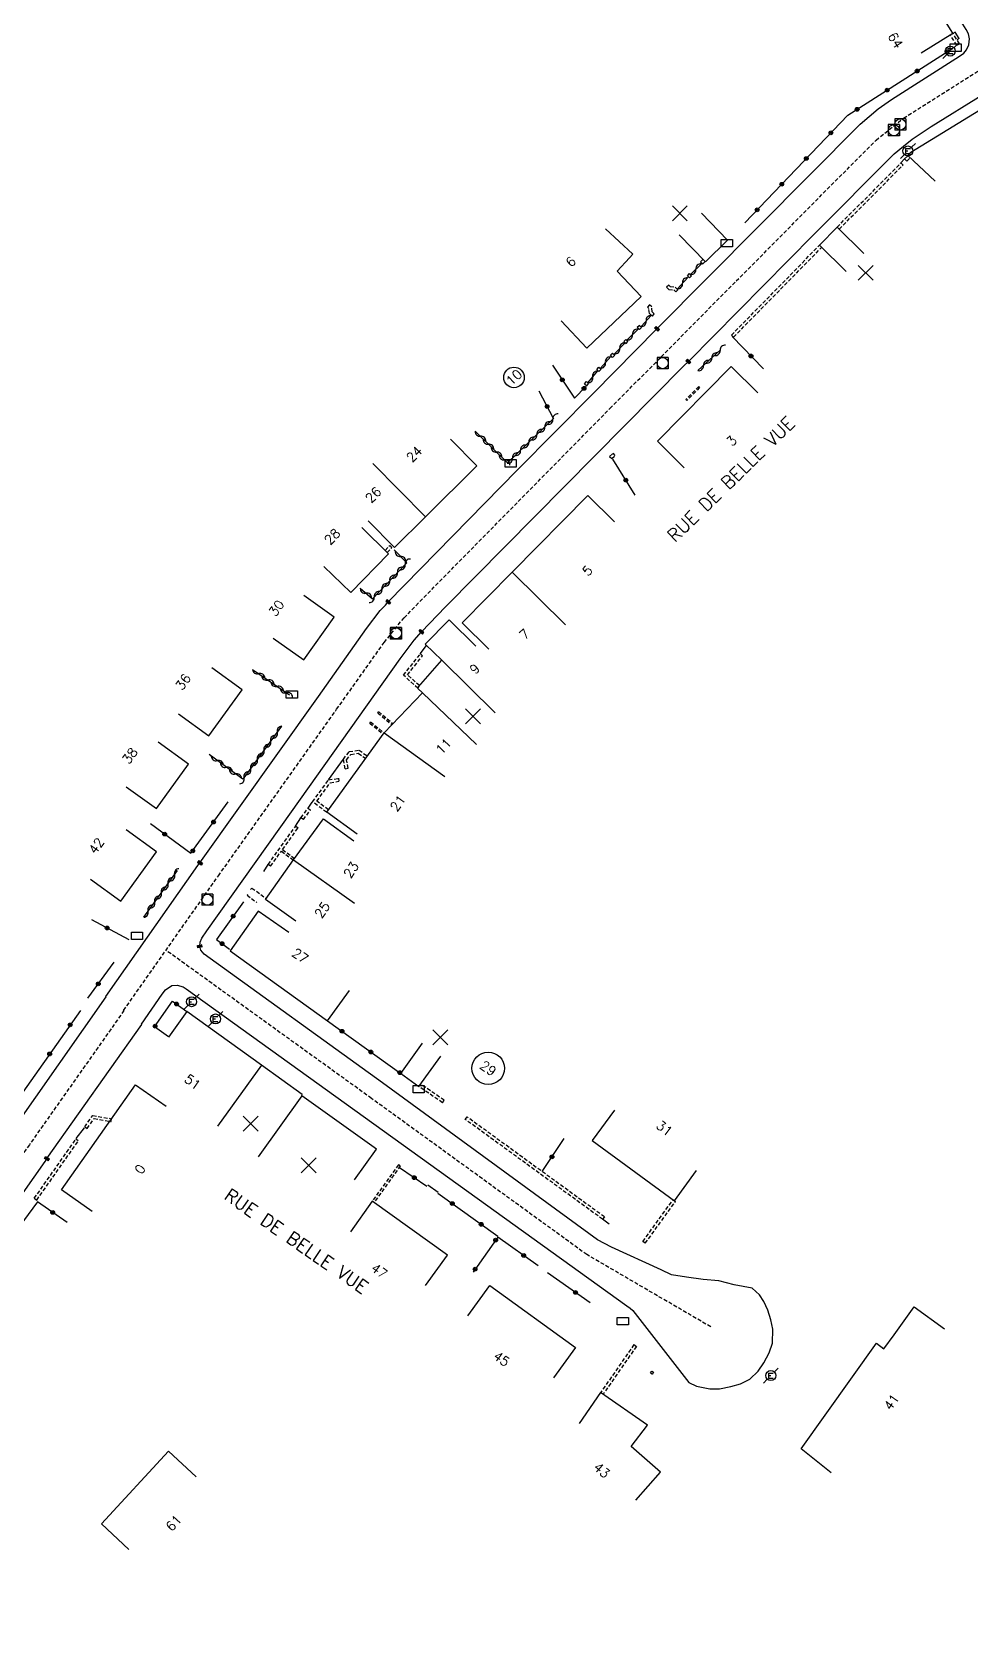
# Model space of a CAD drawing. Header units: millimetres. Extents: x 139999 to 141000, y 129000 to 130000.
# Drawn here: x 140176.9 to 140302.2, y 129164.4 to 129376.9 of the extents above; entities that cross this region are included whole.
import ezdxf
from ezdxf.enums import TextEntityAlignment as Align

# ---------------------------------------------------------------- set-up
doc = ezdxf.new("R2010")
doc.units = ezdxf.units.MM
doc.linetypes.add('DASHED', pattern=[0.75, 0.5, -0.25])
doc.layers.get('0').update_dxf_attribs({"linetype": 'CONTINUOUS'})
for name, color, linetype in [('W0001', 6, 'DASHED'), ('W0008', 7, 'CONTINUOUS'), ('W0100', 7, 'CONTINUOUS'), ('W0105', 7, 'CONTINUOUS'), ('W0112', 1, 'DASHED'), ('W0310', 3, 'CONTINUOUS'), ('W0322', 7, 'CONTINUOUS'), ('W0400', 7, 'CONTINUOUS'), ('W0420', 7, 'CONTINUOUS'), ('W0471', 7, 'CONTINUOUS'), ('W0989', 7, 'CONTINUOUS'), ('W0991', 7, 'CONTINUOUS'), ('W1102', 7, 'CONTINUOUS'), ('w1471', 7, 'CONTINUOUS')]:
    doc.layers.add(name, color=color, linetype=linetype)
doc.styles.get("Standard").update_dxf_attribs({"font": 'romans.shx', "width": 0.85})

# ---------------------------------------------------------------- blocks, each defined once
blk = doc.blocks.new('T400')
at = {"color": 0, "linetype": 'ByBlock', "lineweight": -2}
for p, q in [((-0.15, -0.25), (-0.15, 0.3)), ((-0.15, 0.3), (0.15, 0.3)), ((-0.15, 0.15), (0.15, 0.15)), ((-0.15, 0), (0.15, 0)), ((0.15, 0.3), (0.15, -0.25)), ((-0.15, -0.15), (0.15, -0.15)), ((-0.15, -0.25), (-0.15, -0.3)), ((-0.15, -0.3), (0.15, -0.3)), ((0.15, -0.3), (0.15, -0.25))]:
    blk.add_line(p, q, dxfattribs=at)
blk = doc.blocks.new('t322o')
at = {"color": 0, "linetype": 'Continuous'}
for radius in [0.25, 0.15]:
    blk.add_circle((0, 0), radius, dxfattribs=at)
blk = doc.blocks.new('t310o')
at = {"color": 0, "linetype": 'Continuous'}
for centre, start, end in [((-0.5, 0.38), 216.8699, 323.1304), ((0.5, -0.37), 36.8699, 143.1303)]:
    blk.add_arc(centre, 0.625, start, end, dxfattribs=at)
blk = doc.blocks.new('T1471')
at = {"color": 0, "linetype": 'Continuous', "flags": 128}
blk.add_lwpolyline([(-0.75, -0.5), (-0.75, 0.5), (0.75, 0.5), (0.75, -0.5), (-0.75, -0.5)], dxfattribs=at)
blk = doc.blocks.new('T471')
for p, q in [((-0.333334, 0.333334), (-0.333334, -0.333334)), ((-0.333334, 0.333334), (0.333334, 0.333334)), ((-0.333334, 0), (0, 0)), ((0.500001, 0.500001), (1.000002, 1.000002)), ((-0.500001, -0.500001), (-1.000002, -1.000002)), ((-0.333334, -0.333334), (0.333334, -0.333334))]:
    blk.add_line(p, q)
blk.add_ellipse((0, 0), major_axis=(0.471405, 0.471405), ratio=1, start_param=5.4977871438, end_param=11.780972451)
blk = doc.blocks.new('t991o')
at = {"color": 0, "linetype": 'Continuous'}
for p, q in [((-1, 1), (1, -1)), ((-1, -1), (1, 1))]:
    blk.add_line(p, q, dxfattribs=at)
blk = doc.blocks.new('T420')
for p, q in [((0.75, 0.75), (-0.75, 0.75)), ((-0.75, 0.75), (-0.75, -0.75)), ((0.75, 0.75), (0.75, -0.75)), ((0.75, -0.75), (-0.75, -0.75))]:
    blk.add_line(p, q)
blk.add_ellipse((0, 0), major_axis=(-0.53, 0.53), ratio=1, start_param=3.926991, end_param=10.210176)

msp = doc.modelspace()

# ---------------------------------------------------------------- linework, layer by layer
at = {"layer": 'W0001'}
for points in [[(140189.13, 129246.24), (140201.78, 129264.2), (140217.59, 129286.44), (140223.94, 129295.38), (140226.6, 129298.68), (140254.1, 129326.6), (140262.54, 129335.12), (140289.66, 129362.46), (140293.33, 129365.38), (140307.9, 129374.57)], [(140267.57, 129203.98), (140251.02, 129213.62), (140222.23, 129234.49), (140194.78, 129254.27)], [(140189.17, 129246.21), (140176.53, 129228.3), (140164.39, 129211.05), (140158.08, 129202.09), (140154.62, 129197.17), (140151.94, 129192.7), (140150.89, 129188.72), (140150.97, 129182.15), (140151.6, 129170.36), (140152.76, 129148.65), (140153.66, 129131.93), (140152.5, 129117.94), (140152.93, 129114.02)]]:
    msp.add_lwpolyline(points, dxfattribs=at)
at = {"layer": 'W0008'}
for points in [[(140186.74, 129248.08), (140199.06, 129265.57), (140199.32, 129265.94), (140215.15, 129288.17), (140221.56, 129297.22), (140223.42, 129299.62), (140224.11, 129300.36), (140224.47, 129300.78), (140241.7, 129318.38), (140251.96, 129328.72), (140257.52, 129334.35), (140260.39, 129337.25), (140287.54, 129364.58), (140289.92, 129366.63), (140291.72, 129367.87), (140300.79, 129373.66), (140301.39, 129374.08), (140301.73, 129374.51), (140302.05, 129375.18), (140302.15, 129375.99), (140301.99, 129376.64), (140301.7, 129377.22), (140298.14, 129382.97)], [(140191.52, 129244.41), (140194.29, 129248.41), (140194.7, 129248.97), (140195.56, 129249.56), (140196.27, 129249.61), (140197.08, 129249.4), (140197.49, 129249.13), (140256.34, 129206.8), (140256.79, 129206.46), (140257.16, 129206.16), (140264.65, 129196.53), (140265.65, 129196.07), (140267.46, 129195.69), (140268.76, 129195.71), (140270.27, 129195.99), (140271.55, 129196.38), (140272.78, 129197.01), (140273.89, 129198.08), (140274.68, 129199.19), (140275.4, 129200.52), (140275.81, 129201.78), (140275.89, 129203.68), (140275.62, 129204.9), (140275.18, 129206.21), (140274.68, 129207.36), (140274.08, 129208.24), (140273.09, 129209.15), (140270.71, 129209.6), (140268.67, 129210.1), (140266.58, 129210.3), (140264.34, 129210.63), (140262.34, 129210.91), (140260.97, 129211.59), (140254.3, 129214.63), (140252.44, 129215.59), (140223.72, 129236.56), (140199.9, 129253.76), (140199.43, 129254.28), (140199.31, 129254.8), (140199.35, 129255.35), (140199.57, 129255.87), (140200.26, 129256.86), (140211.55, 129272.77), (140226.06, 129293.2), (140227.96, 129295.66), (140228.92, 129296.8), (140232.11, 129300.12), (140263.99, 129332.31), (140264.58, 129332.89), (140281.31, 129349.82), (140292.09, 129360.64), (140293.31, 129361.64), (140294.5, 129362.6), (140297.04, 129364.25), (140303.91, 129368.55)], [(140186.77, 129248.06), (140174.3, 129230.34)], [(140159.54, 129119.19), (140157.86, 129119.18), (140157.85, 129119.27), (140157.34, 129121.66), (140157.09, 129122.91), (140157.05, 129123.95), (140155.21, 129158.82), (140155.19, 129159.29), (140154.31, 129175.25), (140153.7, 129186.36), (140153.85, 129188.44), (140154.25, 129190.42), (140154.47, 129191.05), (140155.19, 129192.63), (140156.46, 129194.56), (140178.63, 129226.05), (140178.87, 129226.44), (140191.57, 129244.37)]]:
    msp.add_lwpolyline(points, dxfattribs=at)
at = {"layer": 'W0100'}
for p, q in [((140255.08, 129344.95), (140255.07, 129344.94)), ((140226.15, 129237.83), (140229.08, 129241.88))]:
    msp.add_line(p, q, dxfattribs=at)
for points in [[(140295.67, 129374.09), (140299.92, 129376.73), (140296.49, 129382.24)], [(140297.55, 129356.97), (140293.9, 129360.39), (140294.32, 129360.84), (140305.56, 129367.75), (140309.29, 129361.86), (140305.07, 129359.19)], [(140247.57, 129338.31), (140251.01, 129334.67), (140258.28, 129341.55), (140255.08, 129344.95), (140256.73, 129346.72), (140257.17, 129347.2), (140253.51, 129350.6)], [(140263.37, 129349.79), (140266.86, 129346.22), (140269.81, 129349.1), (140266.32, 129352.68)], [(140288.03, 129347.33), (140284.45, 129350.82), (140282.11, 129348.42), (140285.68, 129344.92)], [(140264.02, 129318.71), (140260.46, 129322.23), (140270.32, 129332.2), (140273.88, 129328.69)], [(140221.79, 129311.6), (140225.31, 129308.05), (140229.47, 129312.16), (140236.3, 129318.95), (140232.78, 129322.5)], [(140237.92, 129294.47), (140234.36, 129297.98), (140241.05, 129304.77), (140251.14, 129314.98), (140254.7, 129311.47)], [(140215.89, 129305.53), (140219.47, 129302.04), (140224.52, 129307.22), (140220.94, 129310.71)], [(140209.12, 129295.94), (140213.19, 129293.03), (140217.27, 129298.73), (140213.21, 129301.64)], [(140220.31, 129269.78), (140216.26, 129272.71), (140223.92, 129283.31), (140229.04, 129288.66), (140228.43, 129289.23), (140228.59, 129289.4), (140228.52, 129289.46), (140231.62, 129292.99), (140229.42, 129295.14), (140232.64, 129298.38), (140236.18, 129294.86)], [(140196.46, 129285.85), (140200.51, 129282.92), (140204.95, 129289.06), (140200.9, 129291.99)], [(140189.45, 129276.11), (140193.5, 129273.19), (140197.78, 129279.11), (140193.72, 129282.04)], [(140184.7, 129263.74), (140188.75, 129260.81), (140193.51, 129267.4), (140189.46, 129270.33)], [(140212.15, 129258.16), (140208.07, 129261.05), (140211.84, 129266.35), (140215.83, 129271.83), (140219.87, 129268.89)], [(140211.18, 129256.62), (140207.09, 129259.5), (140203.36, 129254.2), (140216.37, 129244.84), (140219.29, 129248.9)], [(140219.99, 129223.63), (140222.9, 129227.7), (140212.93, 129234.81), (140212.98, 129234.99), (140207.53, 129238.91), (140197.57, 129246.07), (140195.11, 129242.66)], [(140226.14, 129237.84), (140228.58, 129236.07), (140231.51, 129240.12)], [(140184.9, 129219.39), (140180.81, 129222.27), (140190.7, 129236.31), (140194.79, 129233.43), (140194.79, 129233.43), (140194.79, 129233.43), (140194.79, 129233.43), (140194.79, 129233.43), (140194.79, 129233.43), (140194.79, 129233.43), (140194.79, 129233.43), (140194.79, 129233.43), (140194.79, 129233.43), (140194.79, 129233.43), (140194.79, 129233.43), (140194.79, 129233.43), (140194.79, 129233.43), (140194.79, 129233.43), (140194.79, 129233.43), (140194.79, 129233.43), (140194.79, 129233.43), (140194.79, 129233.43), (140194.79, 129233.43), (140194.79, 129233.43), (140194.79, 129233.43), (140194.79, 129233.43), (140194.79, 129233.43), (140194.79, 129233.43), (140194.79, 129233.43), (140194.79, 129233.43), (140194.79, 129233.43), (140194.79, 129233.43), (140194.79, 129233.43), (140194.79, 129233.43), (140194.79, 129233.43), (140194.79, 129233.43), (140194.79, 129233.43), (140194.79, 129233.43), (140194.79, 129233.43), (140194.79, 129233.43), (140194.79, 129233.43), (140194.79, 129233.43), (140194.79, 129233.43), (140194.79, 129233.43), (140194.79, 129233.43), (140194.79, 129233.43), (140194.79, 129233.43), (140194.79, 129233.43), (140194.79, 129233.43), (140194.79, 129233.43), (140194.79, 129233.43), (140194.79, 129233.43), (140194.79, 129233.43), (140194.79, 129233.43), (140194.79, 129233.43), (140194.79, 129233.43), (140194.79, 129233.43), (140194.79, 129233.43), (140194.79, 129233.43), (140194.79, 129233.43), (140194.79, 129233.43), (140194.79, 129233.43), (140194.79, 129233.43), (140194.79, 129233.43), (140194.79, 129233.43), (140194.79, 129233.43), (140194.79, 129233.43), (140194.79, 129233.43), (140194.79, 129233.43), (140194.79, 129233.43), (140194.79, 129233.43), (140194.79, 129233.43), (140194.79, 129233.43), (140194.79, 129233.43), (140194.79, 129233.43), (140194.79, 129233.43), (140194.79, 129233.43), (140194.79, 129233.43), (140194.79, 129233.43), (140194.79, 129233.43), (140194.79, 129233.43), (140194.79, 129233.43), (140194.79, 129233.43), (140194.79, 129233.43), (140194.79, 129233.43), (140194.79, 129233.43), (140194.79, 129233.43), (140194.79, 129233.43), (140194.79, 129233.43), (140194.79, 129233.43), (140194.79, 129233.43), (140194.79, 129233.43), (140194.79, 129233.43), (140194.79, 129233.43), (140194.79, 129233.43), (140194.79, 129233.43), (140194.79, 129233.43), (140194.79, 129233.43), (140194.79, 129233.43), (140194.79, 129233.43), (140194.79, 129233.43), (140194.79, 129233.43), (140194.79, 129233.43), (140194.79, 129233.43), (140194.79, 129233.43), (140194.79, 129233.43), (140194.79, 129233.43), (140194.79, 129233.43), (140194.79, 129233.43), (140194.79, 129233.43), (140194.79, 129233.43), (140194.79, 129233.43), (140194.79, 129233.43), (140194.79, 129233.43), (140194.79, 129233.43), (140194.79, 129233.43), (140194.79, 129233.43), (140194.79, 129233.43), (140194.79, 129233.43), (140194.79, 129233.43)], [(140254.7, 129232.91), (140251.74, 129228.88), (140262.73, 129220.82), (140265.69, 129224.85)], [(140229.48, 129209.5), (140232.39, 129213.57), (140222.35, 129220.74), (140219.44, 129216.68)], [(140235.11, 129205.44), (140238.04, 129209.5), (140249.5, 129201.23), (140246.57, 129197.18)], [(140283.64, 129184.48), (140279.67, 129187.7), (140289.7, 129201.78), (140290.72, 129201.05), (140292.07, 129202.92), (140294.77, 129206.65), (140298.82, 129203.71)], [(140257.57, 129180.83), (140260.86, 129184.59), (140256.95, 129188.02), (140259.13, 129190.84), (140252.84, 129195.19), (140249.99, 129191.08)], [(140198.81, 129183.97), (140195.14, 129187.37), (140186.15, 129177.65), (140189.82, 129174.25), (140189.82, 129174.25), (140189.82, 129174.25), (140189.82, 129174.25), (140189.82, 129174.25), (140189.82, 129174.25), (140189.82, 129174.25), (140189.82, 129174.25), (140189.82, 129174.25), (140189.82, 129174.25), (140189.82, 129174.25), (140189.82, 129174.25), (140189.82, 129174.25), (140189.82, 129174.25), (140189.82, 129174.25), (140189.82, 129174.25), (140189.82, 129174.25), (140189.82, 129174.25), (140189.82, 129174.25), (140189.82, 129174.25), (140189.82, 129174.25), (140189.82, 129174.25), (140189.82, 129174.25), (140189.82, 129174.25), (140189.82, 129174.25), (140189.82, 129174.25), (140189.82, 129174.25), (140189.82, 129174.25), (140189.82, 129174.25), (140189.82, 129174.25), (140189.82, 129174.25), (140189.82, 129174.25), (140189.82, 129174.25), (140189.82, 129174.25), (140189.82, 129174.25), (140189.82, 129174.25), (140189.82, 129174.25), (140189.82, 129174.25), (140189.82, 129174.25), (140189.82, 129174.25), (140189.82, 129174.25), (140189.82, 129174.25), (140189.82, 129174.25), (140189.82, 129174.25), (140189.82, 129174.25), (140189.82, 129174.25), (140189.82, 129174.25), (140189.82, 129174.25), (140189.82, 129174.25), (140189.82, 129174.25), (140189.82, 129174.25), (140189.82, 129174.25), (140189.82, 129174.25), (140189.82, 129174.25), (140189.82, 129174.25), (140189.82, 129174.25), (140189.82, 129174.25), (140189.82, 129174.25), (140189.82, 129174.25), (140189.82, 129174.25), (140189.82, 129174.25), (140189.82, 129174.25), (140189.82, 129174.25), (140189.82, 129174.25), (140189.82, 129174.25), (140189.82, 129174.25), (140189.82, 129174.25), (140189.82, 129174.25), (140189.82, 129174.25), (140189.82, 129174.25), (140189.82, 129174.25), (140189.82, 129174.25), (140189.82, 129174.25), (140189.82, 129174.25), (140189.82, 129174.25), (140189.82, 129174.25), (140189.82, 129174.25), (140189.82, 129174.25), (140189.82, 129174.25), (140189.82, 129174.25), (140189.82, 129174.25), (140189.82, 129174.25), (140189.82, 129174.25), (140189.82, 129174.25), (140189.82, 129174.25), (140189.82, 129174.25), (140189.82, 129174.25), (140189.82, 129174.25), (140189.82, 129174.25), (140189.82, 129174.25), (140189.82, 129174.25), (140189.82, 129174.25), (140189.82, 129174.25), (140189.82, 129174.25), (140189.82, 129174.25), (140189.82, 129174.25), (140189.82, 129174.25), (140189.82, 129174.25), (140189.82, 129174.25), (140189.82, 129174.25), (140189.82, 129174.25), (140189.82, 129174.25), (140189.82, 129174.25), (140189.82, 129174.25), (140189.82, 129174.25), (140189.82, 129174.25), (140189.82, 129174.25), (140189.82, 129174.25), (140189.82, 129174.25), (140189.82, 129174.25), (140189.82, 129174.25), (140189.82, 129174.25), (140189.82, 129174.25), (140189.82, 129174.25), (140189.82, 129174.25), (140189.82, 129174.25), (140189.82, 129174.25)]]:
    msp.add_lwpolyline(points, dxfattribs=at)
at = {"layer": 'W0105'}
for p, q in [((140300.21, 129376.87), (140299.93, 129376.7)), ((140300.76, 129376), (140300.21, 129376.87)), ((140300.76, 129376), (140300.49, 129375.83)), ((140292.98, 129359.4), (140293.46, 129359.94)), ((140228.76, 129293.84), (140229.61, 129294.96)), ((140216.51, 129277.01), (140218.49, 129279.77)), ((140212.09, 129270.83), (140212.82, 129271.96)), ((140213.77, 129273.26), (140214.33, 129274.05)), ((140207.84, 129264.79), (140208.44, 129265.73)), ((140182.77, 129229.11), (140183.88, 129230.57)), ((140231.14, 129221.9), (140229.77, 129222.89)), ((140253.99, 129217.7), (140253.13, 129218.34))]:
    msp.add_line(p, q, dxfattribs=at)
at = {"layer": 'W0112'}
for p, q in [((140300.47, 129375.11), (140299.58, 129376.52)), ((140300.81, 129375.32), (140299.92, 129376.73)), ((140300.47, 129375.11), (140300.81, 129375.32)), ((140284.45, 129350.82), (140292.99, 129359.41)), ((140284.72, 129350.55), (140293.28, 129359.12)), ((140293.28, 129359.12), (140292.99, 129359.41)), ((140293.48, 129359.96), (140293.9, 129360.33)), ((140293.75, 129359.66), (140293.48, 129359.96)), ((140293.75, 129359.66), (140294.23, 129360.08)), ((140266.21, 129346.18), (140266.54, 129346.55)), ((140270.33, 129336.4), (140282.11, 129348.42)), ((140270.61, 129336.12), (140282.4, 129348.14)), ((140264.45, 129344.33), (140264.73, 129344.62)), ((140264.74, 129344.05), (140264.45, 129344.33)), ((140265.02, 129344.34), (140264.73, 129344.62)), ((140264.74, 129344.05), (140265.02, 129344.34)), ((140266.21, 129346.18), (140266.51, 129345.91)), ((140266.51, 129345.91), (140266.82, 129346.26)), ((140261.95, 129343.09), (140261.68, 129342.8)), ((140259.38, 129340.45), (140259.11, 129340.15)), ((140255.95, 129335.55), (140256.21, 129335.84)), ((140256.51, 129335.57), (140256.21, 129335.84)), ((140257.76, 129337.46), (140258.02, 129337.71)), ((140257.76, 129337.46), (140258.04, 129337.18)), ((140258.3, 129337.43), (140258.02, 129337.71)), ((140258.04, 129337.18), (140258.3, 129337.43)), ((140270.33, 129336.4), (140270.61, 129336.12)), ((140254.17, 129333.72), (140254.46, 129334.01)), ((140254.45, 129333.43), (140254.17, 129333.72)), ((140254.45, 129333.43), (140254.75, 129333.72)), ((140254.46, 129334.01), (140254.75, 129333.72)), ((140255.95, 129335.55), (140256.25, 129335.29)), ((140256.25, 129335.29), (140256.51, 129335.57)), ((140252.34, 129331.84), (140252.62, 129332.13)), ((140252.64, 129331.56), (140252.34, 129331.84)), ((140252.62, 129332.13), (140252.92, 129331.86)), ((140252.64, 129331.56), (140252.92, 129331.86)), ((140250.69, 129329.89), (140250.95, 129330.2)), ((140250.69, 129329.89), (140251, 129329.63)), ((140251.26, 129329.95), (140250.95, 129330.2)), ((140251, 129329.63), (140251.26, 129329.95)), ((140266.09, 129329.42), (140264.39, 129327.7)), ((140264.26, 129327.83), (140264.39, 129327.7)), ((140254.06, 129320.21), (140254.53, 129320.65)), ((140254.06, 129320.21), (140254.34, 129319.92)), ((140254.34, 129319.92), (140254.8, 129320.35)), ((140254.8, 129320.35), (140254.53, 129320.65)), ((140224.06, 129307.67), (140224.68, 129308.31)), ((140224.68, 129308.31), (140224.97, 129308.03)), ((140224.34, 129307.39), (140224.97, 129308.03)), ((140228.77, 129293.85), (140229.08, 129293.6)), ((140222, 129284.61), (140222.13, 129284.77)), ((140222.13, 129284.77), (140223.92, 129283.3)), ((140223.08, 129285.96), (140223.2, 129286.13)), ((140223.08, 129285.96), (140224.96, 129284.4)), ((140223.2, 129286.13), (140225.11, 129284.54)), ((140222, 129284.61), (140223.8, 129283.13)), ((140218.72, 129278.5), (140219.11, 129278.57)), ((140217.82, 129277.23), (140217.88, 129276.83)), ((140212.82, 129271.96), (140213.78, 129273.23)), ((140213.14, 129271.71), (140212.82, 129271.96)), ((140213.14, 129271.71), (140214.1, 129272.99)), ((140213.78, 129273.23), (140214.1, 129272.99)), ((140208.44, 129265.73), (140212.12, 129270.86)), ((140210.36, 129267.72), (140212.44, 129270.62)), ((140212.12, 129270.86), (140212.44, 129270.62)), ((140210.36, 129267.72), (140211.97, 129266.53)), ((140208.76, 129265.5), (140208.44, 129265.73)), ((140208.76, 129265.5), (140210.2, 129267.5)), ((140210.2, 129267.5), (140211.81, 129266.31)), ((140231.74, 129233.9), (140228.58, 129236.07)), ((140231.96, 129234.23), (140228.82, 129236.4)), ((140231.74, 129233.9), (140231.96, 129234.23)), ((140234.77, 129231.68), (140235.01, 129232.01)), ((140253.13, 129218.34), (140234.77, 129231.68)), ((140253.36, 129218.66), (140235.01, 129232.01)), ((140226.09, 129225.48), (140222.59, 129220.57)), ((140262.54, 129220.96), (140262.87, 129220.72)), ((140222.59, 129220.57), (140222.33, 129220.75)), ((140258.82, 129215.14), (140262.87, 129220.72)), ((140253.36, 129218.66), (140253.13, 129218.34)), ((140257.3, 129201.6), (140252.85, 129195.18)), ((140257.63, 129201.37), (140253.18, 129194.96)), ((140257.3, 129201.6), (140257.63, 129201.37)), ((140259.53, 129197.84), (140259.68, 129198.08))]:
    msp.add_line(p, q, dxfattribs=at)
for points in [[(140261.68, 129342.8), (140261.97, 129342.52), (140262.63, 129342.45), (140262.91, 129342.17), (140263.18, 129342.47)], [(140261.95, 129343.09), (140262.15, 129342.91), (140262.81, 129342.83), (140263.18, 129342.47)], [(140259.77, 129338.96), (140259.37, 129339.32), (140259.3, 129339.98), (140259.11, 129340.15)], [(140259.77, 129338.96), (140260.03, 129339.24), (140259.75, 129339.51), (140259.68, 129340.18), (140259.38, 129340.45)], [(140266.09, 129329.42), (140265.97, 129329.53), (140264.26, 129327.83)], [(140228.45, 129289.26), (140226.5, 129291), (140228.77, 129293.85)], [(140228.65, 129289.61), (140227.05, 129291.05), (140229.08, 129293.6)], [(140218.72, 129278.5), (140218.49, 129279.78), (140219.26, 129280.8), (140220.58, 129280.99), (140221.69, 129280.22)], [(140219.11, 129278.57), (140218.91, 129279.68), (140219.48, 129280.43), (140220.48, 129280.57), (140221.46, 129279.9)], [(140216.25, 129272.69), (140214.38, 129274.09), (140216.51, 129277.01), (140217.82, 129277.23)], [(140216.48, 129273.02), (140214.94, 129274.17), (140216.73, 129276.64), (140217.88, 129276.83)], [(140205.69, 129261.71), (140205.61, 129261.61), (140206.93, 129260.64)], [(140206.09, 129262.4), (140206.26, 129262.58), (140208.17, 129261.18)], [(140183.92, 129230.7), (140184.99, 129232.21), (140187.51, 129231.77), (140187.51, 129231.77), (140187.51, 129231.77), (140187.51, 129231.77), (140187.51, 129231.77), (140187.51, 129231.77), (140187.51, 129231.77), (140187.51, 129231.77), (140187.51, 129231.77), (140187.51, 129231.77), (140187.51, 129231.77), (140187.51, 129231.77), (140187.51, 129231.77), (140187.51, 129231.77), (140187.51, 129231.77), (140187.51, 129231.77), (140187.51, 129231.77), (140187.51, 129231.77), (140187.51, 129231.77), (140187.51, 129231.77), (140187.51, 129231.77), (140187.51, 129231.77), (140187.51, 129231.77), (140187.51, 129231.77), (140187.51, 129231.77), (140187.51, 129231.77), (140187.51, 129231.77), (140187.51, 129231.77), (140187.51, 129231.77), (140187.51, 129231.77), (140187.51, 129231.77), (140187.51, 129231.77), (140187.51, 129231.77), (140187.51, 129231.77), (140187.51, 129231.77), (140187.51, 129231.77), (140187.51, 129231.77), (140187.51, 129231.77), (140187.51, 129231.77), (140187.51, 129231.77), (140187.51, 129231.77), (140187.51, 129231.77), (140187.51, 129231.77), (140187.51, 129231.77), (140187.51, 129231.77), (140187.51, 129231.77), (140187.51, 129231.77), (140187.51, 129231.77), (140187.51, 129231.77), (140187.51, 129231.77), (140187.51, 129231.77), (140187.51, 129231.77), (140187.51, 129231.77), (140187.51, 129231.77), (140187.51, 129231.77), (140187.51, 129231.77), (140187.51, 129231.77), (140187.51, 129231.77), (140187.51, 129231.77), (140187.51, 129231.77), (140187.51, 129231.77), (140187.51, 129231.77), (140187.51, 129231.77), (140187.51, 129231.77), (140187.51, 129231.77), (140187.51, 129231.77), (140187.51, 129231.77), (140187.51, 129231.77), (140187.51, 129231.77), (140187.51, 129231.77), (140187.51, 129231.77), (140187.51, 129231.77), (140187.51, 129231.77), (140187.51, 129231.77), (140187.51, 129231.77), (140187.51, 129231.77), (140187.51, 129231.77), (140187.51, 129231.77), (140187.51, 129231.77), (140187.51, 129231.77), (140187.51, 129231.77), (140187.51, 129231.77), (140187.51, 129231.77), (140187.51, 129231.77), (140187.51, 129231.77), (140187.51, 129231.77), (140187.51, 129231.77), (140187.51, 129231.77), (140187.51, 129231.77), (140187.51, 129231.77), (140187.51, 129231.77), (140187.51, 129231.77), (140187.51, 129231.77), (140187.51, 129231.77), (140187.51, 129231.77), (140187.51, 129231.77), (140187.51, 129231.77), (140187.51, 129231.77), (140187.51, 129231.77), (140187.51, 129231.77), (140187.51, 129231.77), (140187.51, 129231.77), (140187.51, 129231.77), (140187.51, 129231.77), (140187.51, 129231.77), (140187.51, 129231.77), (140187.51, 129231.77), (140187.51, 129231.77), (140187.51, 129231.77), (140187.51, 129231.77), (140187.51, 129231.77), (140187.51, 129231.77), (140187.51, 129231.77), (140187.51, 129231.77), (140187.51, 129231.77), (140187.51, 129231.77), (140187.51, 129231.77), (140187.51, 129231.77)], [(140183.92, 129230.7), (140184.25, 129230.47), (140185.17, 129231.78), (140187.44, 129231.38), (140187.51, 129231.77), (140187.51, 129231.77), (140187.51, 129231.77), (140187.51, 129231.77), (140187.51, 129231.77), (140187.51, 129231.77), (140187.51, 129231.77), (140187.51, 129231.77), (140187.51, 129231.77), (140187.51, 129231.77), (140187.51, 129231.77), (140187.51, 129231.77), (140187.51, 129231.77), (140187.51, 129231.77), (140187.51, 129231.77), (140187.51, 129231.77), (140187.51, 129231.77), (140187.51, 129231.77), (140187.51, 129231.77), (140187.51, 129231.77), (140187.51, 129231.77), (140187.51, 129231.77), (140187.51, 129231.77), (140187.51, 129231.77), (140187.51, 129231.77), (140187.51, 129231.77), (140187.51, 129231.77), (140187.51, 129231.77), (140187.51, 129231.77), (140187.51, 129231.77), (140187.51, 129231.77), (140187.51, 129231.77), (140187.51, 129231.77), (140187.51, 129231.77), (140187.51, 129231.77), (140187.51, 129231.77), (140187.51, 129231.77), (140187.51, 129231.77), (140187.51, 129231.77), (140187.51, 129231.77), (140187.51, 129231.77), (140187.51, 129231.77), (140187.51, 129231.77), (140187.51, 129231.77), (140187.51, 129231.77), (140187.51, 129231.77), (140187.51, 129231.77), (140187.51, 129231.77), (140187.51, 129231.77), (140187.51, 129231.77), (140187.51, 129231.77), (140187.51, 129231.77), (140187.51, 129231.77), (140187.51, 129231.77), (140187.51, 129231.77), (140187.51, 129231.77), (140187.51, 129231.77), (140187.51, 129231.77), (140187.51, 129231.77), (140187.51, 129231.77), (140187.51, 129231.77), (140187.51, 129231.77), (140187.51, 129231.77), (140187.51, 129231.77), (140187.51, 129231.77), (140187.51, 129231.77), (140187.51, 129231.77), (140187.51, 129231.77), (140187.51, 129231.77), (140187.51, 129231.77), (140187.51, 129231.77), (140187.51, 129231.77), (140187.51, 129231.77), (140187.51, 129231.77), (140187.51, 129231.77), (140187.51, 129231.77), (140187.51, 129231.77), (140187.51, 129231.77), (140187.51, 129231.77), (140187.51, 129231.77), (140187.51, 129231.77), (140187.51, 129231.77), (140187.51, 129231.77), (140187.51, 129231.77), (140187.51, 129231.77), (140187.51, 129231.77), (140187.51, 129231.77), (140187.51, 129231.77), (140187.51, 129231.77), (140187.51, 129231.77), (140187.51, 129231.77), (140187.51, 129231.77), (140187.51, 129231.77), (140187.51, 129231.77), (140187.51, 129231.77), (140187.51, 129231.77), (140187.51, 129231.77), (140187.51, 129231.77), (140187.51, 129231.77), (140187.51, 129231.77), (140187.51, 129231.77), (140187.51, 129231.77), (140187.51, 129231.77), (140187.51, 129231.77), (140187.51, 129231.77), (140187.51, 129231.77), (140187.51, 129231.77), (140187.51, 129231.77), (140187.51, 129231.77), (140187.51, 129231.77), (140187.51, 129231.77), (140187.51, 129231.77), (140187.51, 129231.77), (140187.51, 129231.77), (140187.51, 129231.77), (140187.51, 129231.77)], [(140177.19, 129221.14), (140182.74, 129229.03), (140182.74, 129229.03), (140182.74, 129229.03), (140182.74, 129229.03), (140182.74, 129229.03), (140182.74, 129229.03), (140182.74, 129229.03), (140182.74, 129229.03), (140182.74, 129229.03), (140182.74, 129229.03), (140182.74, 129229.03), (140182.74, 129229.03), (140182.74, 129229.03), (140182.74, 129229.03), (140182.74, 129229.03), (140182.74, 129229.03), (140182.74, 129229.03), (140182.74, 129229.03), (140182.74, 129229.03), (140182.74, 129229.03), (140182.74, 129229.03), (140182.74, 129229.03), (140182.74, 129229.03), (140182.74, 129229.03), (140182.74, 129229.03), (140182.74, 129229.03), (140182.74, 129229.03), (140182.74, 129229.03), (140182.74, 129229.03), (140182.74, 129229.03), (140182.74, 129229.03), (140182.74, 129229.03), (140182.74, 129229.03), (140182.74, 129229.03), (140182.74, 129229.03), (140182.74, 129229.03), (140182.74, 129229.03), (140182.74, 129229.03), (140182.74, 129229.03), (140182.74, 129229.03), (140182.74, 129229.03), (140182.74, 129229.03), (140182.74, 129229.03), (140182.74, 129229.03), (140182.74, 129229.03), (140182.74, 129229.03), (140182.74, 129229.03), (140182.74, 129229.03), (140182.74, 129229.03), (140182.74, 129229.03), (140182.74, 129229.03), (140182.74, 129229.03), (140182.74, 129229.03), (140182.74, 129229.03), (140182.74, 129229.03), (140182.74, 129229.03), (140182.74, 129229.03), (140182.74, 129229.03), (140182.74, 129229.03), (140182.74, 129229.03), (140182.74, 129229.03), (140182.74, 129229.03), (140182.74, 129229.03), (140182.74, 129229.03), (140182.74, 129229.03), (140182.74, 129229.03), (140182.74, 129229.03), (140182.74, 129229.03), (140182.74, 129229.03), (140182.74, 129229.03), (140182.74, 129229.03), (140182.74, 129229.03), (140182.74, 129229.03), (140182.74, 129229.03), (140182.74, 129229.03), (140182.74, 129229.03), (140182.74, 129229.03), (140182.74, 129229.03), (140182.74, 129229.03), (140182.74, 129229.03), (140182.74, 129229.03), (140182.74, 129229.03), (140182.74, 129229.03), (140182.74, 129229.03), (140182.74, 129229.03), (140182.74, 129229.03), (140182.74, 129229.03), (140182.74, 129229.03), (140182.74, 129229.03), (140182.74, 129229.03), (140182.74, 129229.03), (140182.74, 129229.03), (140182.74, 129229.03), (140182.74, 129229.03), (140182.74, 129229.03), (140182.74, 129229.03), (140182.74, 129229.03), (140182.74, 129229.03), (140182.74, 129229.03), (140182.74, 129229.03), (140182.74, 129229.03), (140182.74, 129229.03), (140182.74, 129229.03), (140182.74, 129229.03), (140182.74, 129229.03), (140182.74, 129229.03), (140182.74, 129229.03), (140182.74, 129229.03), (140182.74, 129229.03), (140182.74, 129229.03), (140182.74, 129229.03), (140182.74, 129229.03), (140182.74, 129229.03), (140182.74, 129229.03), (140182.74, 129229.03), (140182.74, 129229.03), (140182.74, 129229.03), (140182.74, 129229.03), (140182.74, 129229.03)], [(140177.19, 129221.14), (140177.52, 129220.91), (140183.07, 129228.8), (140182.74, 129229.03), (140182.74, 129229.03), (140182.74, 129229.03), (140182.74, 129229.03), (140182.74, 129229.03), (140182.74, 129229.03), (140182.74, 129229.03), (140182.74, 129229.03), (140182.74, 129229.03), (140182.74, 129229.03), (140182.74, 129229.03), (140182.74, 129229.03), (140182.74, 129229.03), (140182.74, 129229.03), (140182.74, 129229.03), (140182.74, 129229.03), (140182.74, 129229.03), (140182.74, 129229.03), (140182.74, 129229.03), (140182.74, 129229.03), (140182.74, 129229.03), (140182.74, 129229.03), (140182.74, 129229.03), (140182.74, 129229.03), (140182.74, 129229.03), (140182.74, 129229.03), (140182.74, 129229.03), (140182.74, 129229.03), (140182.74, 129229.03), (140182.74, 129229.03), (140182.74, 129229.03), (140182.74, 129229.03), (140182.74, 129229.03), (140182.74, 129229.03), (140182.74, 129229.03), (140182.74, 129229.03), (140182.74, 129229.03), (140182.74, 129229.03), (140182.74, 129229.03), (140182.74, 129229.03), (140182.74, 129229.03), (140182.74, 129229.03), (140182.74, 129229.03), (140182.74, 129229.03), (140182.74, 129229.03), (140182.74, 129229.03), (140182.74, 129229.03), (140182.74, 129229.03), (140182.74, 129229.03), (140182.74, 129229.03), (140182.74, 129229.03), (140182.74, 129229.03), (140182.74, 129229.03), (140182.74, 129229.03), (140182.74, 129229.03), (140182.74, 129229.03), (140182.74, 129229.03), (140182.74, 129229.03), (140182.74, 129229.03), (140182.74, 129229.03), (140182.74, 129229.03), (140182.74, 129229.03), (140182.74, 129229.03), (140182.74, 129229.03), (140182.74, 129229.03), (140182.74, 129229.03), (140182.74, 129229.03), (140182.74, 129229.03), (140182.74, 129229.03), (140182.74, 129229.03), (140182.74, 129229.03), (140182.74, 129229.03), (140182.74, 129229.03), (140182.74, 129229.03), (140182.74, 129229.03), (140182.74, 129229.03), (140182.74, 129229.03), (140182.74, 129229.03), (140182.74, 129229.03), (140182.74, 129229.03), (140182.74, 129229.03), (140182.74, 129229.03), (140182.74, 129229.03), (140182.74, 129229.03), (140182.74, 129229.03), (140182.74, 129229.03), (140182.74, 129229.03), (140182.74, 129229.03), (140182.74, 129229.03), (140182.74, 129229.03), (140182.74, 129229.03), (140182.74, 129229.03), (140182.74, 129229.03), (140182.74, 129229.03), (140182.74, 129229.03), (140182.74, 129229.03), (140182.74, 129229.03), (140182.74, 129229.03), (140182.74, 129229.03), (140182.74, 129229.03), (140182.74, 129229.03), (140182.74, 129229.03), (140182.74, 129229.03), (140182.74, 129229.03), (140182.74, 129229.03), (140182.74, 129229.03), (140182.74, 129229.03), (140182.74, 129229.03), (140182.74, 129229.03), (140182.74, 129229.03), (140182.74, 129229.03), (140182.74, 129229.03), (140182.74, 129229.03), (140182.74, 129229.03), (140182.74, 129229.03), (140182.74, 129229.03), (140182.74, 129229.03)], [(140226.09, 129225.48), (140225.84, 129225.6), (140222.33, 129220.75)], [(140258.82, 129215.14), (140258.5, 129215.38), (140262.54, 129220.96)], [(140259.53, 129197.84), (140259.77, 129197.67), (140259.77, 129197.67)], [(140259.68, 129198.08), (140259.92, 129197.91), (140259.77, 129197.67)]]:
    msp.add_lwpolyline(points, dxfattribs=at)
at = {"layer": 'W0310'}
for p, q in [((140264.88, 129344.51), (140266.36, 129345.99)), ((140263.12, 129342.6), (140264.53, 129344.12)), ((140259.61, 129339.02), (140258.3, 129337.61)), ((140256.41, 129335.78), (140257.86, 129337.22)), ((140256.09, 129335.35), (140254.66, 129333.87)), ((140265.86, 129331.67), (140268.89, 129334.43)), ((140251.16, 129330.04), (140252.47, 129331.63)), ((140252.84, 129331.99), (140254.21, 129333.55)), ((140206.35, 129291.77), (140211.28, 129288.36)), ((140191.81, 129258.68), (140196.33, 129264.9))]:
    msp.add_line(p, q, dxfattribs=at)
for points in [[(140236.09, 129323.6), (140240.41, 129319.34), (140246.62, 129325.32)], [(140220.75, 129302.6), (140222.38, 129301.18), (140226.97, 129306.01), (140225.26, 129307.74)], [(140210.24, 129284.17), (140205.06, 129277.1), (140200.54, 129280.41)]]:
    msp.add_lwpolyline(points, dxfattribs=at)
at = {"layer": 'W0322'}
for p, q in [((140274.6, 129331.91), (140270.42, 129336.23)), ((140244.59, 129328.98), (140246.52, 129325.34)), ((140257.47, 129315.02), (140254.51, 129319.85)), ((140184.82, 129258.36), (140189.8, 129255.71)), ((140184.35, 129247.85), (140187.85, 129252.66)), ((140216.37, 129244.83), (140226.15, 129237.83)), ((140245.04, 129224.71), (140247.99, 129229.11)), ((140226, 129225.24), (140229.65, 129222.75)), ((140231.11, 129221.82), (140239.12, 129216.08)), ((140251.45, 129207.2), (140245.76, 129211.2))]:
    msp.add_line(p, q, dxfattribs=at)
for points in [[(140272.12, 129351.42), (140285.89, 129365.78), (140299.9, 129374.71)], [(140246.41, 129332.4), (140249.39, 129328), (140250.88, 129329.56)], [(140192.7, 129271.18), (140198.12, 129267.21), (140203.1, 129274.09)], [(140205.13, 129260.75), (140201.54, 129255.69), (140203.26, 129254.43)], [(140195.1, 129242.71), (140193.27, 129244.04), (140195.67, 129247.48), (140197.55, 129246.1)], [(140183.36, 129246.24), (140163.62, 129218.36)], [(140181.6, 129217.9), (140181.6, 129217.9), (140181.6, 129217.9), (140181.6, 129217.9), (140181.6, 129217.9), (140181.6, 129217.9), (140181.6, 129217.9), (140181.6, 129217.9), (140181.6, 129217.9), (140181.6, 129217.9), (140181.6, 129217.9), (140181.6, 129217.9), (140181.6, 129217.9), (140181.6, 129217.9), (140181.6, 129217.9), (140181.6, 129217.9), (140181.6, 129217.9), (140181.6, 129217.9), (140177.61, 129220.68), (140174.62, 129216.62)], [(140181.6, 129217.9), (140181.6, 129217.9), (140181.6, 129217.9), (140181.6, 129217.9), (140181.6, 129217.9), (140181.6, 129217.9), (140181.6, 129217.9), (140181.6, 129217.9), (140181.6, 129217.9), (140181.6, 129217.9), (140181.6, 129217.9), (140181.6, 129217.9), (140181.6, 129217.9), (140181.6, 129217.9), (140181.6, 129217.9), (140181.6, 129217.9), (140181.6, 129217.9), (140181.6, 129217.9), (140181.6, 129217.9), (140181.6, 129217.9), (140181.6, 129217.9), (140181.6, 129217.9), (140181.6, 129217.9), (140181.6, 129217.9), (140181.6, 129217.9), (140181.6, 129217.9), (140181.6, 129217.9), (140181.6, 129217.9), (140181.6, 129217.9), (140181.6, 129217.9), (140181.6, 129217.9), (140181.6, 129217.9), (140181.6, 129217.9), (140181.6, 129217.9), (140181.6, 129217.9), (140181.6, 129217.9), (140181.6, 129217.9), (140181.6, 129217.9), (140181.6, 129217.9), (140181.6, 129217.9), (140181.6, 129217.9), (140181.6, 129217.9), (140181.6, 129217.9), (140181.6, 129217.9), (140181.6, 129217.9), (140181.6, 129217.9), (140181.6, 129217.9), (140181.6, 129217.9), (140181.6, 129217.9), (140181.6, 129217.9), (140181.6, 129217.9), (140181.6, 129217.9), (140181.6, 129217.9), (140181.6, 129217.9), (140181.6, 129217.9), (140181.6, 129217.9), (140181.6, 129217.9), (140181.6, 129217.9), (140181.6, 129217.9), (140181.6, 129217.9), (140181.6, 129217.9), (140181.6, 129217.9), (140181.6, 129217.9), (140181.6, 129217.9), (140181.6, 129217.9), (140181.6, 129217.9), (140181.6, 129217.9), (140181.6, 129217.9), (140181.6, 129217.9), (140181.6, 129217.9), (140181.6, 129217.9), (140181.6, 129217.9), (140181.6, 129217.9), (140181.6, 129217.9), (140181.6, 129217.9), (140181.6, 129217.9), (140181.6, 129217.9), (140181.6, 129217.9), (140181.6, 129217.9), (140181.6, 129217.9), (140181.6, 129217.9), (140181.6, 129217.9), (140181.6, 129217.9), (140181.6, 129217.9), (140181.6, 129217.9), (140181.6, 129217.9), (140181.6, 129217.9), (140181.6, 129217.9), (140181.6, 129217.9), (140181.6, 129217.9), (140181.6, 129217.9), (140181.6, 129217.9), (140181.6, 129217.9), (140181.6, 129217.9), (140181.6, 129217.9), (140181.6, 129217.9), (140181.6, 129217.9), (140181.6, 129217.9), (140181.6, 129217.9), (140181.6, 129217.9), (140181.6, 129217.9)], [(140244.51, 129212.12), (140239.13, 129215.96), (140235.82, 129211.29)]]:
    msp.add_lwpolyline(points, dxfattribs=at)
at = {"layer": 'W1102'}
for p, q in [((140229.47, 129312.16), (140222.44, 129319.27)), ((140241.05, 129304.77), (140248.17, 129297.74)), ((140231.62, 129292.99), (140238.75, 129285.99)), ((140229.04, 129288.66), (140236.27, 129281.75)), ((140223.92, 129283.31), (140232.03, 129277.45)), ((140211.84, 129266.35), (140219.99, 129260.56)), ((140207.53, 129238.91), (140201.69, 129230.79)), ((140212.93, 129234.81), (140207.12, 129226.67))]:
    msp.add_line(p, q, dxfattribs=at)
for centre, radius in [((140241.28, 129330.76), 1.37), ((140237.84, 129238.5), 2.17)]:
    msp.add_circle(centre, radius, dxfattribs=at)

# ---------------------------------------------------------------- block references
at = {"layer": 'W0310'}
for p, rotation in [((140263.8, 129343.33), 47.36079555791458), ((140265.59, 129345.22), 44.78681475652999), ((140258.93, 129338.29), 227.33435907017), ((140257.12, 129336.48), 44.8811441322758), ((140253.5, 129332.74), 48.57269798159173), ((140255.4, 129334.63), 226.0788172735505), ((140267.71, 129333.35), 42.42789205917261), ((140268.82, 129334.37), 42.42789205917261), ((140251.8, 129330.82), 50.41237527286115), ((140266.6, 129332.34), 42.42789205917261), ((140246.49, 129325.19), 43.89080332293902), ((140236.8, 129322.9), 315.4542966372468), ((140244.33, 129323.11), 43.89080332293902), ((140245.41, 129324.15), 43.89080332293902), ((140237.87, 129321.84), 315.4542966372468), ((140238.94, 129320.79), 315.4542966372468), ((140241.08, 129319.99), 43.89080332293902), ((140242.17, 129321.03), 43.89080332293902), ((140243.25, 129322.07), 43.89080332293902), ((140240.01, 129319.74), 315.4542966372468), ((140226.13, 129306.85), 134.7498362808373), ((140226.75, 129305.78), 46.45981574003511), ((140224.68, 129303.61), 46.45981574003511), ((140225.71, 129304.69), 46.45981574003511), ((140221.5, 129301.94), 319.003973449698), ((140222.61, 129301.43), 46.45981574003511), ((140223.65, 129302.52), 46.45981574003511), ((140207.17, 129291.2), 325.3479094497857), ((140208.4, 129290.35), 325.3479094497857), ((140209.64, 129289.5), 325.3479094497857), ((140210.87, 129288.65), 325.3479094497857), ((140208.76, 129282.16), 233.7780764958204), ((140209.65, 129283.37), 233.7780764958204), ((140206.99, 129279.74), 233.7780764958204), ((140207.88, 129280.95), 233.7780764958204), ((140201.65, 129279.6), 143.6988860425487), ((140202.86, 129278.71), 143.6988860425487), ((140204.07, 129277.82), 143.6988860425487), ((140206.11, 129278.53), 233.7780764958204), ((140205.22, 129277.32), 233.7780764958204), ((140195.04, 129263.13), 53.98353300872833), ((140195.93, 129264.34), 53.98353300872833), ((140193.28, 129260.7), 53.98353300872833), ((140194.16, 129261.91), 53.98353300872833), ((140192.4, 129259.49), 53.98353300872833)]:
    msp.add_blockref('t310o', p, dxfattribs=dict(at, rotation=rotation))
at = {"layer": 'W0322'}
for p, rotation in [((140299.16, 129374.24), 32.52658562799555), ((140295.15, 129371.68), 32.52658562799555), ((140291.15, 129369.13), 32.52658562799555), ((140287.14, 129366.57), 32.52658562799555), ((140283.63, 129363.42), 46.19354443764547), ((140280.34, 129359.99), 46.19354443764547), ((140277.06, 129356.56), 46.19354443764547), ((140273.77, 129353.14), 46.19354443764547), ((140272.95, 129333.62), 133.9617480623342), ((140247.74, 129330.43), 304.0577676661979), ((140250.64, 129329.3), 46.27544426696671), ((140245.71, 129326.88), 298.0471561559642), ((140256.23, 129317.05), 121.4788918971796), ((140194.61, 129269.78), 323.8397681092507), ((140201.14, 129271.39), 54.07639459694115), ((140198.36, 129267.54), 54.07639459694115), ((140186.92, 129257.24), 331.9532047661863), ((140203.76, 129258.82), 234.6919616408871), ((140202.28, 129255.14), 323.6956301299033), ((140185.74, 129249.77), 53.96272062088915), ((140196.2, 129247.09), 323.6021388469338), ((140181.98, 129244.3), 234.701514075061), ((140193.33, 129244.13), 55.09967217006247), ((140218.3, 129243.45), 324.3864273942331), ((140179.24, 129240.42), 234.701514075061), ((140222.16, 129240.68), 324.3864273942331), ((140226.02, 129237.92), 324.3864273942331), ((140246.36, 129226.68), 56.13884845366029), ((140227.96, 129223.9), 325.817171437594), ((140179.65, 129219.26), 145.0186244188479), ((140233.04, 129220.44), 324.3736179830661), ((140236.9, 129217.67), 324.3736179830661), ((140238.83, 129215.55), 234.668203023204), ((140242.58, 129213.5), 144.4241111324099), ((140236.09, 129211.68), 234.668203023204), ((140249.5, 129208.57), 144.8749549554018)]:
    msp.add_blockref('t322o', p, dxfattribs=dict(at, rotation=rotation))
at = {"layer": 'W0400'}
for p, rotation in [((140260.39, 129337.25), 225.3278924762858), ((140264.58, 129332.89), 44.88510636204378), ((140224.47, 129300.78), 229.4244899906959), ((140228.92, 129296.8), 50.07609587864798), ((140199.32, 129265.94), 235.2439979754997), ((140199.31, 129254.8), 102.4243088789642), ((140178.87, 129226.44), 57.76742511759755)]:
    msp.add_blockref('T400', p, dxfattribs=dict(at, rotation=rotation))
at = {"layer": 'W0420'}
for p in [(140292.05, 129363.77), (140292.9, 129364.55), (140261.15, 129332.67), (140225.51, 129296.58), (140225.52, 129296.6), (140200.31, 129261.02)]:
    msp.add_blockref('T420', p, dxfattribs=at)
at = {"layer": 'W0471'}
for p in [(140299.58, 129374.34), (140293.91, 129361), (140198.2, 129247.4), (140201.4, 129245.09), (140275.6, 129197.47)]:
    msp.add_blockref('T471', p, dxfattribs=at)
at = {"layer": 'W0991'}
for p in [(140263.44, 129352.67), (140288.29, 129344.73), (140235.8, 129285.52), (140231.46, 129242.63), (140206.1, 129231.1), (140213.85, 129225.55)]:
    msp.add_blockref('t991o', p, dxfattribs=at)
at = {"layer": 'w1471'}
for p in [(140300.29, 129374.8), (140269.73, 129348.68), (140240.84, 129319.28), (140211.6, 129288.42), (140190.91, 129256.19), (140228.55, 129235.72), (140255.82, 129204.74)]:
    msp.add_blockref('T1471', p, dxfattribs=at)

# ---------------------------------------------------------------- texts
at = {"layer": 'W0989'}
for height, rotation, p in [(1.749, 44.4312, (140270.27, 129317.17)), (1.75, 325.4381, (140212.21, 129215.45))]:
    msp.add_text('RUE DE BELLE VUE', height=height, rotation=rotation, dxfattribs=at).set_placement(p, align=Align.MIDDLE)
at = {"layer": 'W0991'}
for s, rotation, p in [('64', 302, (140292.26, 129375.78)), ('6', 43, (140248.87, 129346.22)), ('10', 43, (140241.29, 129330.77)), ('3', 45, (140270.37, 129322.29)), ('24', 45, (140227.96, 129320.52)), ('26', 45, (140222.48, 129315.08)), ('28', 45, (140217, 129309.51)), ('5', 44, (140251.09, 129304.96)), ('30', 54, (140209.55, 129299.96)), ('7', 44, (140242.7, 129296.46)), ('9', 44, (140236.04, 129291.84)), ('36', 54, (140197.07, 129290.1)), ('38', 54, (140189.97, 129280.24)), ('11', 46, (140231.87, 129281.52)), ('21', 54, (140225.77, 129273.92)), ('42', 54, (140185.47, 129268.21)), ('23', 55, (140219.52, 129265.01)), ('25', 55, (140215.66, 129259.65)), ('27', 325, (140212.72, 129253.53)), ('29', 324, (140237.84, 129238.5)), ('51', 324, (140198.35, 129236.68)), ('31', 324, (140261.39, 129230.49)), ('0', 54.8339, (140191.32, 129225.04)), ('47', 324, (140223.29, 129211.46)), ('45', 324, (140239.62, 129199.71)), ('41', 54, (140291.72, 129193.93)), ('43', 319, (140253.02, 129184.83)), ('61', 47.2407, (140195.81, 129177.78))]:
    msp.add_text(s, height=1.25, rotation=rotation, dxfattribs=at).set_placement(p, align=Align.MIDDLE)

doc.saveas('drawing.dxf')
